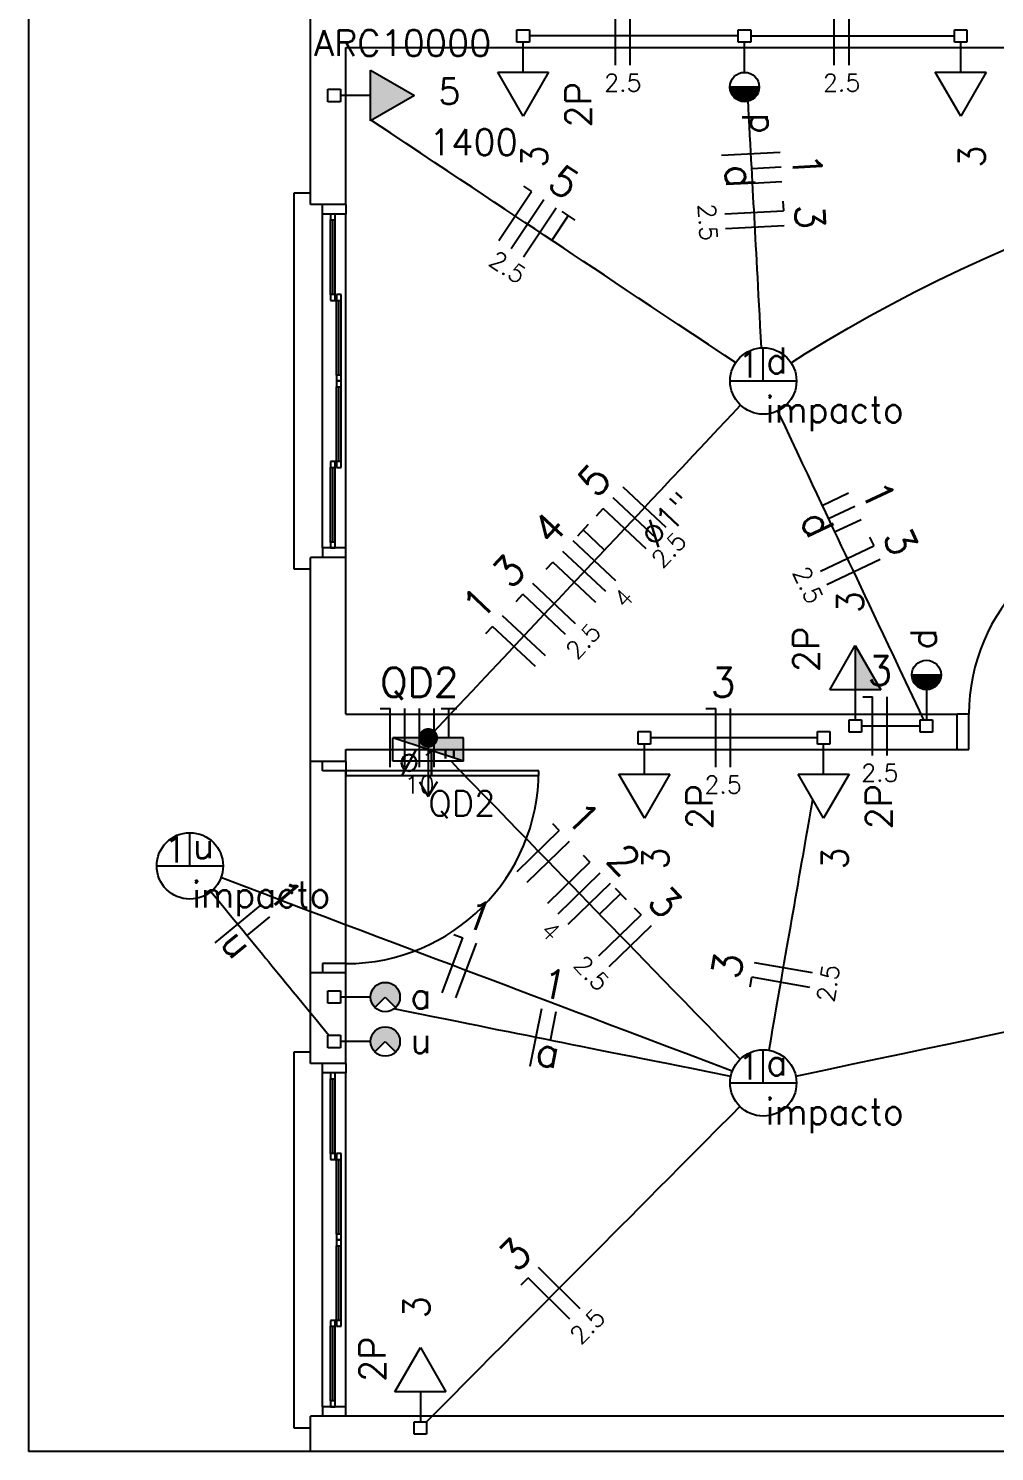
# Model space of a CAD drawing. Extents: x 241 to 398, y 106 to 179.
# Drawn here: x 365.49 to 369.6, y 108.63 to 114.68 of the extents above; entities that cross this region are included whole.
import ezdxf
from ezdxf.enums import TextEntityAlignment as Align

# ---------------------------------------------------------------- set-up
doc = ezdxf.new("R2010")
doc.units = 0
for name, color, linetype in [('ALVVISTA', 8, 'CONTINUOUS'), ('EL-CONDUTOS', 4, 'CONTINUOUS'), ('EL-FIOS', 9, 'CONTINUOUS'), ('EL-PONTOS', 9, 'CONTINUOUS'), ('EL-TEXTOS_CONDUTOS', 7, 'CONTINUOUS'), ('EL-TEXTOS_FIOS', 7, 'CONTINUOUS'), ('EL-TEXTOS_PONTOS', 5, 'CONTINUOUS'), ('P-SIMBOL', 5, 'CONTINUOUS')]:
    doc.layers.add(name, color=color, linetype=linetype)
doc.styles.add('ARIAL', font='romans.shx')

msp = doc.modelspace()

# ---------------------------------------------------------------- hatches: boundary and pattern name
at = {"layer": 'P-SIMBOL'}
for points in [[(366.9441, 114.29), (367.1316, 114.3983), (366.9441, 114.5065)], [(368.4727, 114.4343), (368.5352, 114.4343), (368.5352, 114.3718), (368.5256, 114.3723), (368.5086, 114.3778), (368.4981, 114.3838), (368.4901, 114.3908), (368.4821, 114.4013), (368.476, 114.4143), (368.4731, 114.4273), (368.4733, 114.4343)], [(368.5977, 114.4343), (368.5352, 114.4343), (368.5352, 114.3718), (368.5449, 114.3723), (368.5619, 114.3778), (368.5724, 114.3838), (368.5804, 114.3908), (368.5884, 114.4013), (368.5945, 114.4143), (368.5974, 114.4273), (368.5972, 114.4343)], [(369.006, 111.8713), (369.006, 112.0588), (369.1143, 111.8713)], [(369.2462, 111.9343), (369.3087, 111.9343), (369.3087, 111.8718), (369.299, 111.8723), (369.2821, 111.8778), (369.2716, 111.8838), (369.2636, 111.8908), (369.2556, 111.9013), (369.2494, 111.9143), (369.2466, 111.9273), (369.2467, 111.9343)], [(369.3712, 111.9343), (369.3087, 111.9343), (369.3087, 111.8718), (369.3184, 111.8723), (369.3353, 111.8778), (369.3458, 111.8838), (369.3538, 111.8908), (369.3618, 111.9013), (369.368, 111.9143), (369.3708, 111.9273), (369.3707, 111.9343)], [(367.3405, 111.5669), (367.3405, 111.6668), (367.0396, 111.6668)], [(366.9627, 110.6077), (367.0067, 110.5638), (367.0067, 110.5637), (367.0067, 110.5634), (367.0512, 110.6069), (367.0492, 110.6091), (367.0427, 110.614), (367.0327, 110.6199), (367.0247, 110.6233), (367.0147, 110.6251), (367.0002, 110.6253), (366.9862, 110.6223), (366.9752, 110.6177), (366.9627, 110.6075)], [(366.9632, 110.6084), (367.0072, 110.5644), (367.0077, 110.5644), (366.9642, 110.5199), (366.9617, 110.5219), (366.9567, 110.5284), (366.9512, 110.5384), (366.9477, 110.5464), (366.9457, 110.5564), (366.9457, 110.5709), (366.9487, 110.5849), (366.9532, 110.5959)], [(366.9632, 110.6084), (367.0072, 110.5644), (367.0077, 110.5644), (366.9642, 110.5199), (366.9617, 110.5219), (366.9567, 110.5284), (366.9512, 110.5384), (366.9477, 110.5464), (366.9457, 110.5564), (366.9457, 110.5709), (366.9487, 110.5849), (366.9532, 110.5959)], [(367.0512, 110.6084), (367.0072, 110.5644), (367.0507, 110.5199), (367.0527, 110.5219), (367.0577, 110.5284), (367.0637, 110.5384), (367.0667, 110.5464), (367.0687, 110.5564), (367.0687, 110.5709), (367.0657, 110.5849), (367.0612, 110.5959)], [(367.0512, 110.6084), (367.0072, 110.5644), (367.0507, 110.5199), (367.0527, 110.5219), (367.0577, 110.5284), (367.0637, 110.5384), (367.0667, 110.5464), (367.0687, 110.5564), (367.0687, 110.5709), (367.0657, 110.5849), (367.0612, 110.5959)], [(366.9632, 110.4194), (367.0072, 110.3754), (367.0077, 110.3754), (366.9642, 110.3309), (366.9617, 110.3329), (366.9567, 110.3394), (366.9512, 110.3494), (366.9477, 110.3574), (366.9457, 110.3674), (366.9457, 110.3819), (366.9487, 110.3959), (366.9532, 110.4069)], [(366.9632, 110.4194), (367.0072, 110.3754), (367.0077, 110.3754), (366.9642, 110.3309), (366.9617, 110.3329), (366.9567, 110.3394), (366.9512, 110.3494), (366.9477, 110.3574), (366.9457, 110.3674), (366.9457, 110.3819), (366.9487, 110.3959), (366.9532, 110.4069)], [(366.9627, 110.4188), (367.0067, 110.3748), (367.0067, 110.3747), (367.0067, 110.3745), (367.0512, 110.418), (367.0492, 110.4202), (367.0427, 110.425), (367.0327, 110.431), (367.0247, 110.4343), (367.0147, 110.4362), (367.0002, 110.4364), (366.9862, 110.4334), (366.9752, 110.4287), (366.9627, 110.4186)], [(367.0512, 110.4194), (367.0072, 110.3754), (367.0507, 110.3309), (367.0527, 110.3329), (367.0577, 110.3394), (367.0637, 110.3494), (367.0667, 110.3574), (367.0687, 110.3674), (367.0687, 110.3819), (367.0657, 110.3959), (367.0612, 110.4069)], [(367.0512, 110.4194), (367.0072, 110.3754), (367.0507, 110.3309), (367.0527, 110.3329), (367.0577, 110.3394), (367.0637, 110.3494), (367.0667, 110.3574), (367.0687, 110.3674), (367.0687, 110.3819), (367.0657, 110.3959), (367.0612, 110.4069)]]:
    msp.add_hatch(color=256, dxfattribs=at).paths.add_polyline_path(points)

# ---------------------------------------------------------------- linework, layer by layer
at = {"layer": 'ALVVISTA'}
for p, q in [((365.4896, 138.6328), (365.4896, 108.6318)), ((366.6896, 114.6768), (366.6896, 114.7518)), ((366.6896, 113.9343), (366.6896, 114.6768)), ((366.8396, 114.6018), (370.3896, 114.6018)), ((366.8396, 113.9343), (366.8396, 114.6018)), ((366.6196, 112.3843), (366.6196, 113.9843)), ((366.6196, 113.9843), (366.6896, 113.9843)), ((366.8396, 113.9343), (366.6896, 113.9343)), ((366.7396, 113.8943), (366.7396, 113.9343)), ((366.7396, 112.4743), (366.7396, 113.8943)), ((366.8396, 113.8943), (366.7396, 113.8943)), ((366.7746, 113.8943), (366.7746, 113.8693)), ((366.7946, 113.8943), (366.7746, 113.8943)), ((366.7946, 113.8693), (366.7946, 113.8943)), ((366.8396, 113.9343), (366.8396, 113.8943)), ((366.8396, 112.4743), (366.8396, 113.8943)), ((366.7746, 113.5518), (366.7746, 113.8693)), ((366.7746, 113.8693), (366.7946, 113.8693)), ((366.7846, 113.5518), (366.7846, 113.8693)), ((366.7946, 113.5518), (366.7946, 113.8693)), ((366.7746, 113.5518), (366.7746, 113.5268)), ((366.7946, 113.5518), (366.7746, 113.5518)), ((366.7946, 113.5268), (366.7946, 113.5518)), ((366.7996, 113.5518), (366.7996, 113.5268)), ((366.8196, 113.5518), (366.7996, 113.5518)), ((366.8196, 113.5268), (366.8196, 113.5518)), ((366.7746, 113.5268), (366.7946, 113.5268)), ((366.7996, 113.5268), (366.8196, 113.5268)), ((366.7996, 113.2093), (366.7996, 113.5268)), ((366.8096, 113.2093), (366.8096, 113.5268)), ((366.8196, 113.2093), (366.8196, 113.5268)), ((366.8196, 113.2093), (366.7996, 113.2093)), ((366.7996, 113.2093), (366.7996, 113.1843)), ((366.8196, 113.1843), (366.7996, 113.1843)), ((366.7996, 113.1843), (366.8196, 113.1843)), ((366.7996, 113.1843), (366.7996, 113.1593)), ((366.8196, 113.1843), (366.8196, 113.2093)), ((366.8196, 113.1593), (366.8196, 113.1843)), ((366.7996, 112.8418), (366.7996, 113.1593)), ((366.7996, 113.1593), (366.8196, 113.1593)), ((366.8096, 112.8418), (366.8096, 113.1593)), ((366.8196, 112.8418), (366.8196, 113.1593)), ((366.7746, 112.8418), (366.7746, 112.8168)), ((366.7946, 112.8418), (366.7746, 112.8418)), ((366.7746, 112.4993), (366.7746, 112.8168)), ((366.7746, 112.8168), (366.7946, 112.8168)), ((366.7846, 112.4993), (366.7846, 112.8168)), ((366.7946, 112.8168), (366.7946, 112.8418)), ((366.7946, 112.4993), (366.7946, 112.8168)), ((366.8196, 112.8418), (366.7996, 112.8418)), ((366.7996, 112.8418), (366.7996, 112.8168)), ((366.7996, 112.8168), (366.8196, 112.8168)), ((366.8196, 112.8168), (366.8196, 112.8418)), ((366.7396, 112.4743), (366.7396, 112.4343)), ((366.8396, 112.4743), (366.7396, 112.4743)), ((366.7746, 112.4993), (366.7746, 112.4743)), ((366.7946, 112.4993), (366.7746, 112.4993)), ((366.7746, 112.4743), (366.7946, 112.4743)), ((366.7946, 112.4743), (366.7946, 112.4993)), ((366.8396, 112.4343), (366.8396, 112.4743)), ((366.6896, 112.3843), (366.6196, 112.3843)), ((366.6896, 111.6918), (366.6896, 112.4343)), ((366.8396, 112.4343), (366.6896, 112.4343)), ((366.8396, 111.7668), (366.8396, 112.4343)), ((366.8396, 111.7668), (369.4396, 111.7668)), ((369.4896, 111.7668), (369.4396, 111.7668)), ((369.4396, 111.6168), (369.4396, 111.7668)), ((369.4896, 111.6168), (369.4896, 111.7668)), ((366.6896, 111.5668), (366.6896, 111.6918)), ((366.8396, 111.6168), (369.4396, 111.6168)), ((366.8396, 111.5668), (366.8396, 111.6168)), ((369.4396, 111.6168), (369.4896, 111.6168)), ((366.6896, 110.6668), (366.6896, 111.5668)), ((366.6896, 111.5668), (366.6896, 111.5668)), ((366.8396, 111.5668), (366.6896, 111.5668)), ((366.7396, 111.5268), (366.7396, 111.5668)), ((366.8396, 111.5668), (366.8396, 111.5268)), ((366.8396, 111.5268), (366.7396, 111.5268)), ((367.6596, 111.5268), (366.8396, 111.5268)), ((366.8396, 110.7068), (366.8396, 111.5268)), ((366.8396, 111.5268), (366.8396, 111.5068)), ((366.8396, 111.5068), (367.6596, 111.5068)), ((367.6596, 111.5068), (367.6596, 111.5268)), ((366.7396, 110.7068), (366.7396, 110.6668)), ((366.8396, 110.7068), (366.7396, 110.7068)), ((366.8396, 110.6668), (366.8396, 110.7068)), ((366.6896, 110.6668), (366.6896, 110.6668)), ((366.6896, 110.2818), (366.6896, 110.6668)), ((366.8396, 110.6668), (366.6896, 110.6668)), ((366.8396, 110.2818), (366.8396, 110.6668)), ((366.6196, 108.7318), (366.6196, 110.3318)), ((366.6196, 110.3318), (366.6896, 110.3318)), ((366.8396, 110.2818), (366.6896, 110.2818)), ((366.7396, 110.2418), (366.7396, 110.2818)), ((366.8396, 110.2818), (366.8396, 110.2418)), ((366.7396, 108.8218), (366.7396, 110.2418)), ((366.8396, 110.2418), (366.7396, 110.2418)), ((366.7746, 110.2418), (366.7746, 110.2168)), ((366.7946, 110.2418), (366.7746, 110.2418)), ((366.7746, 109.8993), (366.7746, 110.2168)), ((366.7746, 110.2168), (366.7946, 110.2168)), ((366.7846, 109.8993), (366.7846, 110.2168)), ((366.7946, 110.2168), (366.7946, 110.2418)), ((366.7946, 109.8993), (366.7946, 110.2168)), ((366.8396, 108.8218), (366.8396, 110.2418)), ((366.7746, 109.8993), (366.7746, 109.8743)), ((366.7946, 109.8993), (366.7746, 109.8993)), ((366.7946, 109.8743), (366.7946, 109.8993)), ((366.7996, 109.8993), (366.7996, 109.8743)), ((366.8196, 109.8993), (366.7996, 109.8993)), ((366.8196, 109.8743), (366.8196, 109.8993)), ((366.7746, 109.8743), (366.7946, 109.8743)), ((366.7996, 109.5568), (366.7996, 109.8743)), ((366.7996, 109.8743), (366.8196, 109.8743)), ((366.8096, 109.5568), (366.8096, 109.8743)), ((366.8196, 109.5568), (366.8196, 109.8743)), ((366.8196, 109.5568), (366.7996, 109.5568)), ((366.7996, 109.5568), (366.7996, 109.5318)), ((366.8196, 109.5318), (366.8196, 109.5568)), ((366.7996, 109.5318), (366.7996, 109.5068)), ((366.8196, 109.5318), (366.7996, 109.5318)), ((366.7996, 109.5318), (366.8196, 109.5318)), ((366.7996, 109.5068), (366.8196, 109.5068)), ((366.7996, 109.1893), (366.7996, 109.5068)), ((366.8096, 109.1893), (366.8096, 109.5068)), ((366.8196, 109.5068), (366.8196, 109.5318)), ((366.8196, 109.1893), (366.8196, 109.5068)), ((366.7746, 109.1893), (366.7746, 109.1643)), ((366.7946, 109.1893), (366.7746, 109.1893)), ((366.7946, 109.1643), (366.7946, 109.1893)), ((366.8196, 109.1893), (366.7996, 109.1893)), ((366.7996, 109.1893), (366.7996, 109.1643)), ((366.8196, 109.1643), (366.8196, 109.1893)), ((366.7746, 108.8468), (366.7746, 109.1643)), ((366.7746, 109.1643), (366.7946, 109.1643)), ((366.7846, 108.8468), (366.7846, 109.1643)), ((366.7946, 108.8468), (366.7946, 109.1643)), ((366.7996, 109.1643), (366.8196, 109.1643)), ((366.7396, 108.8218), (366.7396, 108.7818)), ((366.8396, 108.8218), (366.7396, 108.8218)), ((366.7746, 108.8468), (366.7746, 108.8218)), ((366.7946, 108.8468), (366.7746, 108.8468)), ((366.7746, 108.8218), (366.7946, 108.8218)), ((366.7946, 108.8218), (366.7946, 108.8468)), ((366.8396, 108.7818), (366.8396, 108.8218)), ((366.8396, 108.7818), (366.6896, 108.7818)), ((366.6896, 108.6318), (366.6896, 108.7818)), ((370.3896, 108.7818), (366.8396, 108.7818)), ((366.8396, 108.7818), (366.8396, 108.7818)), ((366.6896, 108.7318), (366.6196, 108.7318)), ((366.6896, 108.6318), (365.4896, 108.6318)), ((370.4646, 108.6318), (366.6896, 108.6318))]:
    msp.add_line(p, q, dxfattribs=at)
for centre, radius, start, end in [((370.2896, 111.7668), 0.8, 90, 180), ((366.8396, 111.5268), 0.82, 270, 0)]:
    msp.add_arc(centre, radius, start, end, dxfattribs=at)
at = {"layer": 'EL-CONDUTOS'}
for p, q in [((367.19, 111.6668), (367.19, 111.6668)), ((367.19, 111.6668), (367.19, 111.4168)), ((367.1525, 111.4793), (367.19, 111.4168)), ((367.2275, 111.4793), (367.19, 111.4168))]:
    msp.add_line(p, q, dxfattribs=at)
at = {"layer": 'EL-CONDUTOS', "linetype": 'Continuous'}
for points in [[(368.5087, 114.6518), (368.4498, 114.6518), (368.4123, 114.6518), (368.3771, 114.6518), (368.3438, 114.6518), (368.3125, 114.6518), (368.2828, 114.6518), (368.2547, 114.6518), (368.2279, 114.6518), (368.2024, 114.6518), (368.1778, 114.6518), (368.1541, 114.6518), (368.1311, 114.6518), (368.1086, 114.6518), (368.0864, 114.6518), (368.0644, 114.6518), (368.0424, 114.6518), (368.0202, 114.6518), (367.9977, 114.6518), (367.9747, 114.6518), (367.951, 114.6518), (367.9265, 114.6518), (367.9009, 114.6518), (367.8741, 114.6518), (367.846, 114.6518), (367.8163, 114.6518), (367.785, 114.6518), (367.7518, 114.6518), (367.7165, 114.6518), (367.679, 114.6518), (367.6201, 114.6518)], [(368.5617, 114.6518), (368.6186, 114.6518), (368.6552, 114.6518), (368.6896, 114.6518), (368.7221, 114.6518), (368.7527, 114.6518), (368.7816, 114.6518), (368.8091, 114.6518), (368.8352, 114.6518), (368.8602, 114.6518), (368.8841, 114.6518), (368.9073, 114.6518), (368.9297, 114.6518), (368.9517, 114.6518), (368.9734, 114.6518), (368.9948, 114.6518), (369.0163, 114.6518), (369.038, 114.6518), (369.0599, 114.6518), (369.0824, 114.6518), (369.1055, 114.6518), (369.1295, 114.6518), (369.1545, 114.6518), (369.1806, 114.6518), (369.208, 114.6518), (369.237, 114.6518), (369.2676, 114.6518), (369.3, 114.6518), (369.3345, 114.6518), (369.3711, 114.6518), (369.4279, 114.6518)], [(368.6072, 113.3253), (368.6047, 113.3718), (368.6021, 113.4193), (368.5997, 113.4644), (368.5973, 113.5073), (368.5951, 113.5482), (368.593, 113.5872), (368.591, 113.6245), (368.589, 113.6603), (368.5872, 113.6946), (368.5854, 113.7278), (368.5836, 113.7599), (368.5819, 113.7912), (368.5803, 113.8217), (368.5787, 113.8517), (368.577, 113.8813), (368.5755, 113.9107), (368.5739, 113.9401), (368.5723, 113.9695), (368.5706, 113.9993), (368.569, 114.0296), (368.5673, 114.0604), (368.5656, 114.0921), (368.5638, 114.1247), (368.562, 114.1585), (368.5601, 114.1935), (368.5581, 114.23), (368.5561, 114.2681), (368.5539, 114.308), (368.5516, 114.3499), (368.5502, 114.3736)], [(368.4973, 113.2625), (368.452, 113.2926), (368.3817, 113.3394), (368.3154, 113.3835), (368.2529, 113.4251), (368.1937, 113.4644), (368.1377, 113.5017), (368.0845, 113.5371), (368.0338, 113.5708), (367.9854, 113.603), (367.9389, 113.6339), (367.894, 113.6637), (367.8505, 113.6927), (367.808, 113.7209), (367.7663, 113.7487), (367.7251, 113.7761), (367.684, 113.8034), (367.6428, 113.8308), (367.6011, 113.8585), (367.5588, 113.8867), (367.5154, 113.9156), (367.4707, 113.9453), (367.4244, 113.9761), (367.3762, 114.0081), (367.3258, 114.0417), (367.2729, 114.0769), (367.2172, 114.1139), (367.1584, 114.153), (367.0962, 114.1944), (367.0304, 114.2382), (366.9486, 114.2926)], [(368.7331, 113.2615), (368.7951, 113.3009), (368.8842, 113.3553), (368.9753, 113.4089), (369.0683, 113.4616), (369.1629, 113.5131), (369.2589, 113.5633), (369.3561, 113.6121), (369.4543, 113.6591), (369.5532, 113.7043), (369.6527, 113.7474)], [(367.1901, 111.6668), (367.2567, 111.7378), (367.3193, 111.8044), (367.378, 111.8669), (367.4331, 111.9256), (367.4849, 111.9808), (367.5337, 112.0327), (367.5797, 112.0818), (367.6234, 112.1283), (367.6649, 112.1725), (367.7045, 112.2147), (367.7425, 112.2552), (367.7793, 112.2943), (367.815, 112.3324), (367.85, 112.3697), (367.8846, 112.4066), (367.9191, 112.4432), (367.9537, 112.4801), (367.9887, 112.5174), (368.0244, 112.5554), (368.0611, 112.5945), (368.0991, 112.635), (368.1387, 112.6771), (368.1801, 112.7212), (368.2236, 112.7676), (368.2696, 112.8166), (368.3183, 112.8685), (368.37, 112.9235), (368.425, 112.9821), (368.4836, 113.0444), (368.5182, 113.0813)], [(368.6753, 113.0566), (368.7073, 112.9887), (368.7332, 112.934), (368.7576, 112.8824), (368.7806, 112.8338), (368.8024, 112.7877), (368.823, 112.744), (368.8427, 112.7025), (368.8615, 112.6627), (368.8795, 112.6246), (368.8969, 112.5877), (368.9139, 112.5519), (368.9304, 112.5169), (368.9467, 112.4824), (368.963, 112.4481), (368.9792, 112.4138), (368.9955, 112.3792), (369.0121, 112.3441), (369.0291, 112.3081), (369.0466, 112.2711), (369.0648, 112.2328), (369.0837, 112.1928), (369.1035, 112.1509), (369.1243, 112.1069), (369.1462, 112.0605), (369.1694, 112.0115), (369.194, 111.9595), (369.2201, 111.9043), (369.2478, 111.8456), (369.2773, 111.7832), (369.2961, 111.7433)], [(369.2822, 111.7168), (369.2692, 111.7168), (369.2587, 111.7168), (369.2487, 111.7168), (369.2392, 111.7168), (369.2303, 111.7168), (369.2217, 111.7168), (369.2136, 111.7168), (369.2058, 111.7168), (369.1983, 111.7168), (369.1911, 111.7168), (369.1841, 111.7168), (369.1772, 111.7168), (369.1706, 111.7168), (369.1639, 111.7168), (369.1574, 111.7168), (369.1508, 111.7168), (369.1442, 111.7168), (369.1375, 111.7168), (369.1307, 111.7168), (369.1237, 111.7168), (369.1165, 111.7168), (369.109, 111.7168), (369.1012, 111.7168), (369.093, 111.7168), (369.0845, 111.7168), (369.0755, 111.7168), (369.0661, 111.7168), (369.0561, 111.7168), (369.0455, 111.7168), (369.0326, 111.7168)], [(368.845, 111.6668), (368.8024, 111.6668), (368.772, 111.6668), (368.7435, 111.6668), (368.7166, 111.6668), (368.6912, 111.6668), (368.6672, 111.6668), (368.6444, 111.6668), (368.6228, 111.6668), (368.6021, 111.6668), (368.5822, 111.6668), (368.563, 111.6668), (368.5444, 111.6668), (368.5261, 111.6668), (368.5082, 111.6668), (368.4904, 111.6668), (368.4726, 111.6668), (368.4546, 111.6668), (368.4364, 111.6668), (368.4178, 111.6668), (368.3986, 111.6668), (368.3787, 111.6668), (368.358, 111.6668), (368.3363, 111.6668), (368.3136, 111.6668), (368.2896, 111.6668), (368.2642, 111.6668), (368.2373, 111.6668), (368.2087, 111.6668), (368.1784, 111.6668), (368.1358, 111.6668)], [(367.2871, 111.5669), (367.3193, 111.5337), (367.376, 111.4753), (367.4294, 111.4203), (367.4796, 111.3685), (367.5271, 111.3196), (367.572, 111.2734), (367.6145, 111.2296), (367.655, 111.1879), (367.6937, 111.148), (367.7309, 111.1098), (367.7667, 111.0728), (367.8016, 111.037), (367.8356, 111.0019), (367.8692, 110.9673), (367.9025, 110.933), (367.9357, 110.8988), (367.9693, 110.8642), (368.0034, 110.8291), (368.0382, 110.7932), (368.0741, 110.7563), (368.1112, 110.718), (368.1499, 110.6782), (368.1904, 110.6365), (368.233, 110.5926), (368.2778, 110.5464), (368.3253, 110.4976), (368.3756, 110.4458), (368.4289, 110.3908), (368.4856, 110.3324), (368.5165, 110.3006)], [(368.6392, 110.3384), (368.6477, 110.3868), (368.656, 110.4343), (368.6639, 110.4794), (368.6714, 110.5223), (368.6785, 110.5632), (368.6853, 110.6022), (368.6919, 110.6395), (368.6981, 110.6753), (368.7041, 110.7096), (368.7099, 110.7428), (368.7155, 110.7749), (368.721, 110.8062), (368.7264, 110.8367), (368.7316, 110.8667), (368.7368, 110.8963), (368.7419, 110.9257), (368.7471, 110.9551), (368.7522, 110.9845), (368.7574, 111.0143), (368.7627, 111.0446), (368.7681, 111.0754), (368.7736, 111.1071), (368.7793, 111.1397), (368.7852, 111.1735), (368.7914, 111.2085), (368.7978, 111.245), (368.8044, 111.2831), (368.8114, 111.323), (368.8187, 111.3649), (368.8257, 111.4042)], [(368.4828, 110.2493), (368.3937, 110.283), (368.2966, 110.3197), (368.2053, 110.3543), (368.1192, 110.3869), (368.038, 110.4176), (367.9612, 110.4467), (367.8884, 110.4742), (367.8191, 110.5005), (367.7528, 110.5255), (367.6893, 110.5496), (367.6279, 110.5728), (367.5683, 110.5954), (367.51, 110.6174), (367.4526, 110.6392), (367.3956, 110.6607), (367.3386, 110.6823), (367.2812, 110.704), (367.2229, 110.7261), (367.1633, 110.7486), (367.1019, 110.7719), (367.0383, 110.7959), (366.9721, 110.821), (366.9028, 110.8472), (366.8299, 110.8748), (366.7531, 110.9038), (366.6719, 110.9346), (366.5859, 110.9671), (366.4945, 111.0017), (366.3975, 111.0384), (366.3084, 111.0722)], [(366.2659, 111.013), (366.2809, 110.9948), (366.301, 110.9704), (366.32, 110.9473), (366.338, 110.9253), (366.3552, 110.9044), (366.3715, 110.8845), (366.3872, 110.8654), (366.4023, 110.847), (366.4169, 110.8293), (366.431, 110.8121), (366.4448, 110.7953), (366.4583, 110.7788), (366.4717, 110.7625), (366.485, 110.7464), (366.4983, 110.7302), (366.5117, 110.7138), (366.5253, 110.6973), (366.5392, 110.6804), (366.5535, 110.663), (366.5682, 110.6451), (366.5834, 110.6265), (366.5993, 110.6072), (366.6159, 110.587), (366.6334, 110.5657), (366.6517, 110.5434), (366.671, 110.5199), (366.6914, 110.4951), (366.713, 110.4688), (366.7358, 110.4411), (366.7678, 110.4021)], [(368.4764, 110.227), (368.3792, 110.2464), (368.3178, 110.2587), (368.2596, 110.2704), (368.2044, 110.2814), (368.1519, 110.2919), (368.1019, 110.3019), (368.0542, 110.3115), (368.0084, 110.3206), (367.9645, 110.3294), (367.9221, 110.3379), (367.881, 110.3461), (367.841, 110.3541), (367.8018, 110.362), (367.7633, 110.3697), (367.7251, 110.3773), (367.687, 110.3849), (367.6489, 110.3926), (367.6105, 110.4003), (367.5714, 110.4081), (367.5316, 110.416), (367.4908, 110.4242), (367.4486, 110.4326), (367.405, 110.4414), (367.3596, 110.4504), (367.3123, 110.4599), (367.2628, 110.4698), (367.2108, 110.4802), (367.1561, 110.4911), (367.0986, 110.5027), (367.0437, 110.5137)], [(368.7531, 110.2285), (368.8802, 110.2553), (368.9967, 110.2799), (369.1062, 110.303), (369.2094, 110.3248), (369.3069, 110.3454), (369.399, 110.3648), (369.4864, 110.3832), (369.5695, 110.4008), (369.6489, 110.4176)], [(367.1829, 108.7584), (367.2247, 108.8005), (367.2887, 108.8649), (367.3488, 108.9253), (367.4052, 108.9821), (367.4582, 109.0354), (367.5081, 109.0857), (367.5553, 109.1331), (367.6, 109.1781), (367.6424, 109.2208), (367.683, 109.2616), (367.7219, 109.3008), (367.7596, 109.3387), (367.7961, 109.3755), (367.832, 109.4116), (367.8674, 109.4472), (367.9027, 109.4827), (367.9381, 109.5183), (367.9739, 109.5543), (368.0105, 109.5911), (368.048, 109.6289), (368.0869, 109.6681), (368.1274, 109.7088), (368.1698, 109.7515), (368.2144, 109.7963), (368.2615, 109.8437), (368.3113, 109.8939), (368.3642, 109.9471), (368.4205, 110.0037), (368.4805, 110.064), (368.5153, 110.0991)]]:
    msp.add_lwpolyline(points, dxfattribs=at)
at = {"layer": 'EL-CONDUTOS', "const_width": 0.0417}
msp.add_lwpolyline([(367.1692, 111.6668, 1), (367.2109, 111.6668, 1)], format="xyb", close=True, dxfattribs=at)
at = {"layer": 'EL-FIOS'}
for p, q in [((367.9866, 114.5268), (367.9866, 114.7768)), ((368.0491, 114.5268), (368.0491, 114.7768)), ((368.917, 114.5268), (368.917, 114.7768)), ((368.9795, 114.5268), (368.9795, 114.7768)), ((368.4376, 114.1441), (368.6872, 114.1576)), ((368.5658, 114.0885), (368.6906, 114.0952)), ((368.5692, 114.0261), (368.694, 114.0328)), ((367.4907, 113.7818), (367.6292, 113.99)), ((367.5428, 113.7472), (367.6812, 113.9554)), ((367.5945, 114.0131), (367.6292, 113.99)), ((367.5948, 113.7126), (367.7333, 113.9208)), ((367.7575, 113.9046), (367.8131, 113.8677)), ((368.4511, 113.8945), (368.7008, 113.908)), ((368.6985, 113.9496), (368.7008, 113.908)), ((367.7161, 113.7821), (367.7853, 113.8862)), ((368.4545, 113.8321), (368.7042, 113.8456)), ((368.1591, 112.5163), (367.9769, 112.6874)), ((368.2019, 112.5618), (368.0196, 112.733)), ((368.8649, 112.6555), (368.9779, 112.7089)), ((367.9056, 112.6115), (367.9341, 112.6418)), ((368.1163, 112.4707), (367.9341, 112.6418)), ((368.8916, 112.599), (369.0046, 112.6524)), ((367.8257, 112.5264), (367.8713, 112.575)), ((368.9183, 112.5425), (369.0313, 112.5959)), ((367.988, 112.334), (367.8057, 112.5051)), ((367.9396, 112.4651), (367.8485, 112.5507)), ((369.067, 112.5206), (369.0848, 112.4829)), ((367.9452, 112.2885), (367.763, 112.4596)), ((368.8588, 112.376), (369.0848, 112.4829)), ((367.6917, 112.3836), (367.7202, 112.414)), ((367.9024, 112.2429), (367.7202, 112.414)), ((368.8855, 112.3195), (369.1115, 112.4264)), ((367.8169, 112.1518), (367.6346, 112.3229)), ((367.5633, 112.247), (367.5918, 112.2773)), ((367.7741, 112.1062), (367.5918, 112.2773)), ((367.435, 112.1103), (367.4635, 112.1406)), ((367.6457, 111.9695), (367.4635, 112.1406)), ((367.6885, 112.0151), (367.5063, 112.1862)), ((369.0379, 111.8418), (369.0795, 111.8418)), ((369.0795, 111.5918), (369.0795, 111.8418)), ((369.142, 111.5918), (369.142, 111.8418)), ((366.9859, 111.7918), (367.0275, 111.7918)), ((367.0275, 111.5418), (367.0275, 111.7918)), ((367.09, 111.5418), (367.09, 111.7918)), ((367.1525, 111.5418), (367.1525, 111.7918)), ((367.215, 111.5418), (367.215, 111.7918)), ((367.2442, 111.7918), (367.3109, 111.7918)), ((367.2775, 111.6668), (367.2775, 111.7918)), ((368.3709, 111.7918), (368.4126, 111.7918)), ((368.4126, 111.5418), (368.4126, 111.7918)), ((368.4751, 111.5418), (368.4751, 111.7918)), ((367.718, 111.3024), (367.7471, 111.2725)), ((367.5677, 111.0984), (367.7471, 111.2725)), ((367.6112, 111.0535), (367.7906, 111.2277)), ((367.6983, 110.9639), (367.8777, 111.138)), ((367.8486, 111.1679), (367.8777, 111.138)), ((367.7418, 110.919), (367.9212, 111.0932)), ((367.7854, 110.8742), (367.9647, 111.0483)), ((367.9186, 110.9164), (368.0083, 111.0035)), ((367.9851, 111.0274), (368.0315, 110.9796)), ((366.283, 110.7953), (366.4762, 110.954)), ((368.0663, 110.9437), (368.0954, 110.9138)), ((366.4193, 110.8264), (366.5158, 110.9057)), ((367.916, 110.7397), (368.0954, 110.9138)), ((367.9595, 110.6948), (368.1389, 110.869)), ((367.2488, 110.5826), (367.3372, 110.8165)), ((367.2983, 110.8312), (367.3372, 110.8165)), ((367.3072, 110.5605), (367.3957, 110.7943)), ((368.8236, 110.6669), (368.5773, 110.71)), ((368.5593, 110.6074), (368.5665, 110.6484)), ((368.8128, 110.6053), (368.5665, 110.6484)), ((367.6241, 110.2701), (367.6731, 110.5152)), ((367.7099, 110.3804), (367.7344, 110.5029)), ((367.8365, 109.2388), (367.6592, 109.415)), ((367.5858, 109.3411), (367.6151, 109.3707)), ((367.7924, 109.1944), (367.6151, 109.3707))]:
    msp.add_line(p, q, dxfattribs=at)
at = {"layer": 'EL-PONTOS', "linetype": 'Continuous'}
msp.add_circle((367.19, 111.6668), 0.025, dxfattribs=at)
at = {"layer": 'P-SIMBOL'}
for p, q in [((367.5671, 114.6253), (367.5671, 114.6783)), ((367.5671, 114.6783), (367.6201, 114.6783)), ((367.6201, 114.6253), (367.5671, 114.6253)), ((367.5936, 114.4973), (367.5936, 114.6253)), ((367.6201, 114.6783), (367.6201, 114.6253)), ((368.5087, 114.6783), (368.5617, 114.6783)), ((368.5087, 114.6253), (368.5087, 114.6783)), ((368.5617, 114.6253), (368.5087, 114.6253)), ((368.5352, 114.4968), (368.5352, 114.6253)), ((368.5617, 114.6783), (368.5617, 114.6253)), ((369.4279, 114.6253), (369.4279, 114.6783)), ((369.4279, 114.6783), (369.481, 114.6783)), ((369.481, 114.6253), (369.4279, 114.6253)), ((369.4544, 114.4973), (369.4544, 114.6253)), ((369.481, 114.6783), (369.481, 114.6253)), ((366.9441, 114.29), (366.9441, 114.5065)), ((366.9441, 114.5065), (367.1316, 114.3983)), ((367.4853, 114.4973), (367.7018, 114.4973)), ((367.5936, 114.3098), (367.4853, 114.4973)), ((367.7018, 114.4973), (367.5936, 114.3098)), ((369.3462, 114.4973), (369.5627, 114.4973)), ((369.4544, 114.3098), (369.3462, 114.4973)), ((369.5627, 114.4973), (369.4544, 114.3098)), ((366.7631, 114.4248), (366.8162, 114.4248)), ((366.7631, 114.3718), (366.7631, 114.4248)), ((366.8162, 114.4248), (366.8162, 114.3718)), ((366.9441, 114.3983), (366.8162, 114.3983)), ((367.1316, 114.3983), (366.9441, 114.29)), ((368.5977, 114.4343), (368.4727, 114.4343)), ((366.8162, 114.3718), (366.7631, 114.3718)), ((368.6149, 113.1843), (368.6149, 113.3255)), ((368.4736, 113.1843), (368.7561, 113.1843)), ((368.8978, 111.8713), (369.006, 112.0588)), ((369.006, 112.0588), (369.1143, 111.8713)), ((369.006, 112.0588), (369.006, 111.8713)), ((369.2462, 111.9343), (369.3712, 111.9343)), ((369.1143, 111.8713), (368.8978, 111.8713)), ((369.006, 111.8713), (369.006, 111.7433)), ((369.3087, 111.8718), (369.3087, 111.7433)), ((368.9795, 111.6903), (368.9795, 111.7433)), ((368.9795, 111.7433), (369.0326, 111.7433)), ((369.0326, 111.7433), (369.0326, 111.6903)), ((369.2822, 111.6903), (369.2822, 111.7433)), ((369.2822, 111.7433), (369.3352, 111.7433)), ((369.3352, 111.7433), (369.3352, 111.6903)), ((367.3405, 111.5669), (367.0396, 111.6668)), ((367.3405, 111.6668), (367.0396, 111.6668)), ((367.0396, 111.5669), (367.0396, 111.6668)), ((367.3405, 111.5669), (367.3405, 111.6668)), ((368.0827, 111.6933), (368.1358, 111.6933)), ((368.0827, 111.6403), (368.0827, 111.6933)), ((368.1358, 111.6933), (368.1358, 111.6403)), ((368.845, 111.6933), (368.898, 111.6933)), ((368.845, 111.6403), (368.845, 111.6933)), ((368.898, 111.6933), (368.898, 111.6403)), ((369.0326, 111.6903), (368.9795, 111.6903)), ((369.3352, 111.6903), (369.2822, 111.6903)), ((368.1358, 111.6403), (368.0827, 111.6403)), ((368.1093, 111.5123), (368.1093, 111.6403)), ((368.898, 111.6403), (368.845, 111.6403)), ((368.8715, 111.5123), (368.8715, 111.6403)), ((367.3405, 111.5669), (367.0396, 111.5669)), ((368.1093, 111.3248), (368.001, 111.5123)), ((368.001, 111.5123), (368.2175, 111.5123)), ((368.2175, 111.5123), (368.1093, 111.3248)), ((368.8715, 111.3248), (368.7633, 111.5123)), ((368.7633, 111.5123), (368.9798, 111.5123)), ((368.9798, 111.5123), (368.8715, 111.3248)), ((366.1763, 111.1222), (366.1763, 111.2634)), ((366.035, 111.1222), (366.3175, 111.1222)), ((366.7631, 110.538), (366.7631, 110.591)), ((366.7631, 110.591), (366.8162, 110.591)), ((366.8162, 110.591), (366.8162, 110.538)), ((366.9447, 110.5645), (366.8162, 110.5645)), ((366.9627, 110.5203), (367.0072, 110.5645)), ((367.0072, 110.5645), (367.0512, 110.5203)), ((366.8162, 110.538), (366.7631, 110.538)), ((366.7631, 110.349), (366.7631, 110.4021)), ((366.7631, 110.4021), (366.8162, 110.4021)), ((366.8162, 110.4021), (366.8162, 110.349)), ((366.8162, 110.349), (366.7631, 110.349)), ((366.9447, 110.3755), (366.8162, 110.3755)), ((366.9627, 110.3313), (367.0072, 110.3755)), ((367.0072, 110.3755), (367.0512, 110.3313)), ((368.6149, 110.1993), (368.6149, 110.3405)), ((368.4736, 110.1993), (368.7561, 110.1993)), ((367.0482, 108.8863), (367.1564, 109.0738)), ((367.1564, 109.0738), (367.2647, 108.8863)), ((367.2647, 108.8863), (367.0482, 108.8863)), ((367.1564, 108.8863), (367.1564, 108.7583)), ((367.1299, 108.7053), (367.1299, 108.7583)), ((367.1299, 108.7583), (367.1829, 108.7583)), ((367.1829, 108.7583), (367.1829, 108.7053)), ((367.1829, 108.7053), (367.1299, 108.7053))]:
    msp.add_line(p, q, dxfattribs=at)
for centre, radius in [((368.5352, 114.4343), 0.0625), ((368.6149, 113.1843), 0.1412), ((369.3087, 111.9343), 0.0625), ((366.1763, 111.1222), 0.1412), ((367.0072, 110.5645), 0.0625), ((367.0072, 110.3755), 0.0625), ((368.6149, 110.1993), 0.1412)]:
    msp.add_circle(centre, radius, dxfattribs=at)

# ---------------------------------------------------------------- texts
at = {"layer": 'EL-TEXTOS_CONDUTOS', "style": 'ARIAL'}
msp.add_text('%%c1"', height=0.1059, rotation=46.80379, dxfattribs=at).set_placement((368.2455, 112.5588), align=Align.CENTER)
msp.add_text('%%c1"', height=0.1059, dxfattribs=at).set_placement((367.19, 111.5079), align=Align.CENTER)
at = {"layer": 'EL-TEXTOS_FIOS', "style": 'ARIAL'}
for s, height, p in [('2.5', 0.07413, (368.0178, 114.4156)), ('2.5', 0.07413, (368.9482, 114.4156)), ('QD2', 0.12355, (367.1525, 111.8412)), ('3', 0.1235, (368.4438, 111.8412)), ('3', 0.1235, (369.1108, 111.8912)), ('2.5', 0.07413, (369.1108, 111.4806)), ('10', 0.07413, (367.1525, 111.4306)), ('2.5', 0.07413, (368.4438, 111.4306))]:
    msp.add_text(s, height=height, dxfattribs=at).set_placement(p, align=Align.CENTER)
for s, height, rotation, p in [('5', 0.1235, 326.37201, (367.7346, 113.9792)), ('d', 0.1235, 273.10699, (368.455, 114.0512)), ('1', 0.1235, 273.10699, (368.74, 114.0979)), ('2.5', 0.07413, 273.10699, (368.3418, 113.8572)), ('3', 0.1235, 273.10699, (368.7518, 113.8795)), ('2.5', 0.07413, 326.37201, (367.5072, 113.6373)), ('5', 0.1235, 46.804, (367.9408, 112.7212)), ('1', 0.1235, 295.30499, (369.0493, 112.6735)), ('4', 0.1235, 46.804, (367.7483, 112.5162)), ('d', 0.1235, 295.30499, (368.7898, 112.5508)), ('2.5', 0.07413, 46.804, (368.2402, 112.4402)), ('3', 0.1235, 295.30499, (369.1428, 112.4758)), ('3', 0.1235, 46.804, (367.5772, 112.3339)), ('2.5', 0.07413, 295.30499, (368.7716, 112.3003)), ('1', 0.1235, 46.804, (367.4489, 112.1972)), ('4', 0.0741, 46.804, (368.0477, 112.2351)), ('2.5', 0.07413, 46.804, (367.8765, 112.0529)), ('1', 0.1235, 314.155, (367.8043, 111.2845)), ('2', 0.1235, 314.155, (367.9784, 111.1052)), ('1', 0.1235, 309.40301, (366.5342, 110.9613)), ('3', 0.1235, 314.155, (368.1526, 110.9258)), ('1', 0.1235, 339.271, (367.384, 110.8516)), ('u', 0.1235, 309.40301, (366.3322, 110.7549)), ('4', 0.0741, 314.155, (367.6838, 110.8191)), ('2.5', 0.07413, 314.155, (367.858, 110.6398)), ('3', 0.1235, 80.08, (368.5232, 110.6877)), ('2.5', 0.07413, 80.08, (368.9277, 110.617)), ('1', 0.1235, 348.68601, (367.7134, 110.5575)), ('a', 0.1235, 348.68601, (367.6878, 110.2699)), ('3', 0.1235, 45.177, (367.6021, 109.4277)), ('2.5', 0.07413, 45.177, (367.8933, 109.1382))]:
    msp.add_text(s, height=height, rotation=rotation, dxfattribs=at).set_placement(p, align=Align.CENTER)
at = {"layer": 'EL-TEXTOS_PONTOS', "style": 'ARIAL'}
for s, p in [('ARC10000', (367.0812, 114.5665)), ('5', (367.2801, 114.361)), ('1400', (367.3822, 114.1452)), ('1', (368.5533, 113.1992)), ('d', (368.6717, 113.2166)), ('impacto', (368.9184, 113.0077)), ('1', (366.1147, 111.1371)), ('u', (366.2331, 111.1545)), ('impacto', (366.4798, 110.9455)), ('1', (368.5533, 110.2142)), ('a', (368.6717, 110.2316)), ('impacto', (368.9184, 110.0227))]:
    msp.add_text(s, height=0.11, dxfattribs=at).set_placement(p, align=Align.CENTER)
for s, p in [('2P', (367.8833, 114.3591)), ('3', (367.696, 114.1384)), ('3', (369.5568, 114.1384)), ('3', (369.0391, 112.2435)), ('2P', (368.8519, 112.0429)), ('2P', (368.3989, 111.3741)), ('2P', (369.1612, 111.3741)), ('3', (368.2117, 111.1534)), ('3', (368.9739, 111.1534)), ('3', (367.1952, 109.2452)), ('2P', (367.0079, 109.0245))]:
    msp.add_text(s, height=0.11, rotation=90, dxfattribs=at).set_placement(p, align=Align.CENTER)
msp.add_text('d', height=0.11, rotation=90, dxfattribs=at).set_placement((368.6346, 114.3255), align=Align.RIGHT)
msp.add_text('d', height=0.11, rotation=90, dxfattribs=at).set_placement((369.3505, 112.0431))
for s, height, p in [('QD2', 0.1059, (367.19, 111.3349)), ('a', 0.11, (367.1137, 110.5153)), ('u', 0.11, (367.1137, 110.3263))]:
    msp.add_text(s, height=height, dxfattribs=at).set_placement(p)

doc.saveas('drawing.dxf')
